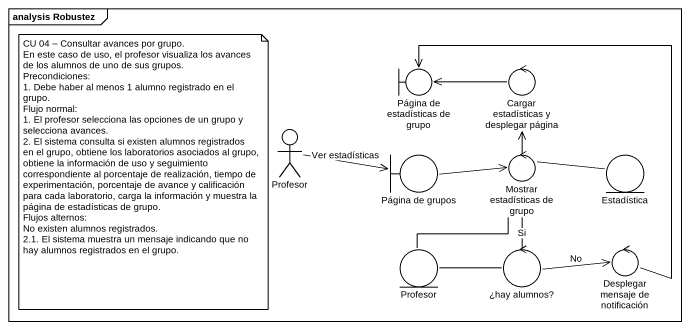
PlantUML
@startuml
mainframe analysis Robustez
boundary "Página de estadísticas de grupo" as Página_de_estadísticas_de
control "Cargar estadísticas y desplegar página" as Cargar_estadísticas_y
actor Profesor
boundary "Página de grupos" as Página_de_grupos
control "Mostrar estadísticas de grupo" as Mostrar_estadísticas_de
entity Estadística
entity "Profesor" as Profesor_2
control "¿hay alumnos?" as hay_alumnos
control "Desplegar mensaje de notificación" as Desplegar_mensaje_de
Cargar_estadísticas_y -left-> Página_de_estadísticas_de
Profesor -right-> Página_de_grupos : Ver estadísticas
Página_de_grupos -right-> Mostrar_estadísticas_de
Mostrar_estadísticas_de -up-> Cargar_estadísticas_y
Mostrar_estadísticas_de -right- Estadística
Mostrar_estadísticas_de -- Profesor_2
Mostrar_estadísticas_de -- hay_alumnos : Si
Profesor_2 -right- hay_alumnos
hay_alumnos -right-> Desplegar_mensaje_de : No
Desplegar_mensaje_de -up-> Página_de_estadísticas_de
note as N1
  CU 04 – Consultar avances por grupo.
  En este caso de uso, el profesor visualiza los avances de los alumnos de uno de sus grupos.
  Precondiciones:
  1. Debe haber al menos 1 alumno registrado en el grupo.
  Flujo normal:
  1. El profesor selecciona las opciones de un grupo y selecciona avances.
  2. El sistema consulta si existen alumnos registrados en el grupo, obtiene los laboratorios asociados al grupo, obtiene la información de uso y seguimiento correspondiente al porcentaje de realización, tiempo de experimentación, porcentaje de avance y calificación para cada laboratorio, carga la información y muestra la página de estadísticas de grupo.
  Flujos alternos:
  No existen alumnos registrados.
  2.1. El sistema muestra un mensaje indicando que no hay alumnos registrados en el grupo.
end note
@enduml
